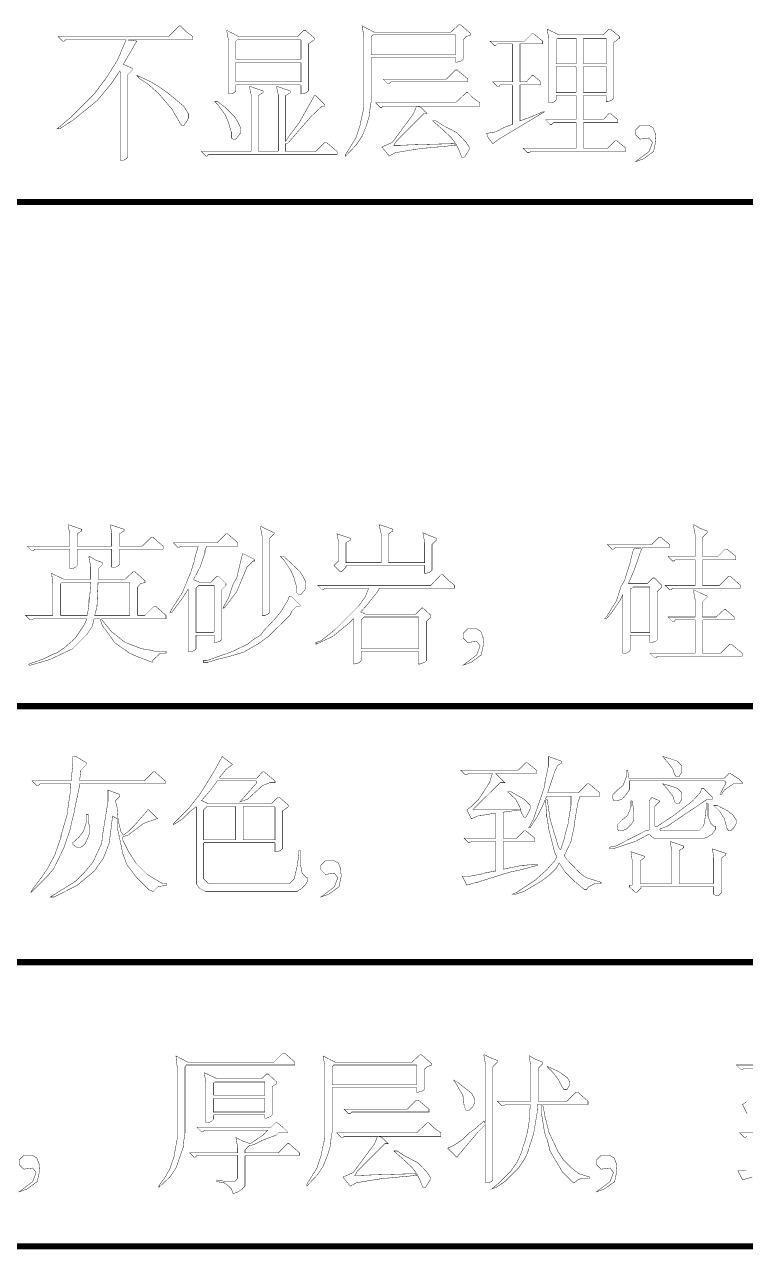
# Model space of a CAD drawing. Extents: x 94 to 452, y -72 to 1042.
# Drawn here: x 248.01 to 265.5, y 86.04 to 115.74 of the extents above; entities that cross this region are included whole.
import ezdxf

# ---------------------------------------------------------------- set-up
doc = ezdxf.new("R2010")
doc.units = 0
doc.header["$MEASUREMENT"] = 0
doc.layers.add('TREE_LAYER', color=7, linetype='Continuous')

msp = doc.modelspace()

# ---------------------------------------------------------------- linework, layer by layer
at = {"layer": 'TREE_LAYER'}
for points, const_width, elevation in [([(251.794968, 115.703062), (251.767517, 115.703062), (251.506733, 115.442277), (248.830262, 115.442277), (248.940066, 115.332473), (248.981242, 115.332473), (249.022419, 115.37365), (250.477321, 115.37365), (250.477321, 115.359924), (250.340066, 115.044238), (250.340066, 115.030513), (250.257713, 114.852081), (249.996929, 114.440317), (249.708693, 114.056003), (249.145948, 113.493258), (248.802811, 113.205022), (248.885164, 113.218748), (249.20085, 113.42463), (249.777321, 113.891297), (250.120458, 114.303062), (250.285164, 114.550121), (250.32634, 114.605022), (250.340066, 114.577572), (250.340066, 112.436395), (250.408693, 112.436395), (250.477321, 112.477572), (250.518497, 112.518748), (250.518497, 114.52267), (250.628301, 114.632473), (250.628301, 114.67365), (250.408693, 114.769728), (250.738105, 115.332473), (250.738105, 115.332473), (250.532223, 115.359924), (250.545948, 115.37365), (252.096929, 115.37365), (252.096929, 115.442277), (251.945948, 115.552081), (251.794968, 115.703062), (251.794968, 115.703062)], 0.01, 76), ([(252.920458, 115.593258), (252.920458, 115.593258), (252.920458, 115.565807), (252.961635, 115.346199), (252.961635, 114.056003), (253.043988, 114.056003), (253.09889, 114.083454), (253.140066, 114.12463), (253.140066, 114.261885), (253.140066, 114.275611), (254.704772, 114.275611), (254.718497, 114.261885), (254.718497, 114.056003), (254.759674, 114.056003), (254.855752, 114.083454), (254.896929, 114.12463), (254.896929, 115.263846), (255.034184, 115.359924), (255.047909, 115.37365), (255.047909, 115.401101), (254.828301, 115.593258), (254.787125, 115.593258), (254.636144, 115.442277), (253.208693, 115.442277), (252.920458, 115.593258), (252.920458, 115.593258)], 0.01, 76), ([(258.589086, 115.730513), (258.547909, 115.730513), (258.355752, 115.552081), (256.489086, 115.552081), (256.20085, 115.703062), (256.242027, 115.456003), (256.242027, 113.712866), (256.159674, 113.342277), (256.159674, 113.314826), (256.04987, 112.985415), (255.940066, 112.806983), (255.802811, 112.587375), (255.802811, 112.546199), (256.063595, 112.820709), (256.20085, 113.026591), (256.310654, 113.301101), (256.379282, 113.534434), (256.393007, 113.69914), (256.420458, 113.863846), (256.420458, 114.920709), (256.420458, 114.934434), (258.465556, 114.934434), (258.465556, 114.920709), (258.465556, 114.82463), (258.506733, 114.82463), (258.602811, 114.852081), (258.657713, 114.893258), (258.657713, 115.37365), (258.72634, 115.442277), (258.836144, 115.483454), (258.836144, 115.510905), (258.589086, 115.730513), (258.589086, 115.730513)], 0.01, 76), ([(260.689086, 115.620709), (260.689086, 115.620709), (260.689086, 115.606983), (260.730262, 115.387375), (260.730262, 113.836395), (260.79889, 113.836395), (260.867517, 113.863846), (260.908693, 113.905022), (260.908693, 114.014826), (260.908693, 114.014826), (261.37536, 114.014826), (261.389086, 114.014826), (261.389086, 113.438356), (261.37536, 113.42463), (260.647909, 113.42463), (260.757713, 113.314826), (260.79889, 113.314826), (260.840066, 113.356003), (261.37536, 113.356003), (261.389086, 113.356003), (261.389086, 112.738356), (261.37536, 112.738356), (260.09889, 112.738356), (260.208693, 112.628552), (260.24987, 112.628552), (260.291046, 112.656003), (262.596929, 112.656003), (262.596929, 112.738356), (262.377321, 112.916787), (262.336144, 112.916787), (262.157713, 112.738356), (261.567517, 112.738356), (261.567517, 112.738356), (261.567517, 113.356003), (261.567517, 113.356003), (262.404772, 113.356003), (262.404772, 113.42463), (262.22634, 113.575611), (262.185164, 113.575611), (262.047909, 113.42463), (261.567517, 113.42463), (261.567517, 113.438356), (261.567517, 114.014826), (261.567517, 114.014826), (262.116537, 114.014826), (262.116537, 114.014826), (262.116537, 113.863846), (262.157713, 113.863846), (262.253791, 113.905022), (262.294968, 113.946199), (262.294968, 115.291297), (262.432223, 115.401101), (262.445948, 115.401101), (262.445948, 115.442277), (262.22634, 115.620709), (262.185164, 115.620709), (262.047909, 115.483454), (260.977321, 115.483454), (260.689086, 115.620709), (260.689086, 115.620709)], 0.01, 76), ([(253.167517, 115.359924), (253.181242, 115.37365), (254.704772, 115.37365), (254.718497, 115.359924), (254.718497, 114.893258), (254.704772, 114.893258), (253.140066, 114.893258), (253.140066, 114.893258), (253.140066, 115.332473), (253.167517, 115.359924), (253.167517, 115.359924)], 0.01, 76), ([(256.447909, 115.469728), (256.461635, 115.483454), (258.465556, 115.483454), (258.465556, 115.469728), (258.465556, 115.003062), (258.465556, 115.003062), (256.420458, 115.003062), (256.420458, 115.003062), (256.420458, 115.442277), (256.447909, 115.469728), (256.447909, 115.469728)], 0.01, 76), ([(260.359674, 115.510905), (260.318497, 115.510905), (260.140066, 115.332473), (259.302811, 115.332473), (259.412615, 115.22267), (259.440066, 115.22267), (259.481242, 115.263846), (259.838105, 115.263846), (259.851831, 115.250121), (259.851831, 114.344238), (259.838105, 114.344238), (259.371439, 114.344238), (259.481242, 114.234434), (259.522419, 114.234434), (259.54987, 114.275611), (259.838105, 114.275611), (259.851831, 114.261885), (259.851831, 113.314826), (259.659674, 113.246199), (259.453791, 113.136395), (259.220458, 113.095219), (259.261635, 112.985415), (259.371439, 112.84816), (259.522419, 112.957964), (260.620458, 113.616787), (260.579282, 113.616787), (260.222419, 113.465807), (260.208693, 113.465807), (260.030262, 113.397179), (260.030262, 113.397179), (260.030262, 114.261885), (260.030262, 114.275611), (260.538105, 114.275611), (260.538105, 114.344238), (260.359674, 114.495219), (260.318497, 114.495219), (260.181242, 114.344238), (260.030262, 114.344238), (260.030262, 114.344238), (260.030262, 115.250121), (260.030262, 115.263846), (260.579282, 115.263846), (260.579282, 115.332473), (260.359674, 115.510905), (260.359674, 115.510905)], 0.01, 76), ([(260.936144, 115.401101), (260.94987, 115.401101), (261.37536, 115.401101), (261.389086, 115.401101), (261.389086, 114.783454), (261.37536, 114.783454), (260.908693, 114.783454), (260.908693, 114.783454), (260.908693, 115.37365), (260.936144, 115.401101), (260.936144, 115.401101)], 0.01, 76), ([(261.567517, 115.401101), (261.567517, 115.401101), (262.116537, 115.401101), (262.116537, 115.401101), (262.116537, 114.783454), (262.116537, 114.783454), (261.567517, 114.783454), (261.567517, 114.783454), (261.567517, 115.401101), (261.567517, 115.401101)], 0.01, 76), ([(253.140066, 114.810905), (253.140066, 114.82463), (254.704772, 114.82463), (254.718497, 114.810905), (254.718497, 114.344238), (254.704772, 114.344238), (253.140066, 114.344238), (253.140066, 114.344238), (253.140066, 114.810905), (253.140066, 114.810905)], 0.01, 76), ([(258.506733, 114.632473), (258.465556, 114.632473), (258.245948, 114.412866), (256.708693, 114.412866), (256.818497, 114.303062), (256.859674, 114.303062), (256.90085, 114.344238), (258.767517, 114.344238), (258.767517, 114.412866), (258.506733, 114.632473), (258.506733, 114.632473)], 0.01, 76), ([(260.908693, 114.701101), (260.908693, 114.714826), (261.37536, 114.714826), (261.389086, 114.701101), (261.389086, 114.097179), (261.37536, 114.083454), (260.908693, 114.083454), (260.908693, 114.097179), (260.908693, 114.701101), (260.908693, 114.701101)], 0.01, 76), ([(261.567517, 114.701101), (261.567517, 114.714826), (262.116537, 114.714826), (262.116537, 114.701101), (262.116537, 114.097179), (262.116537, 114.083454), (261.567517, 114.083454), (261.567517, 114.097179), (261.567517, 114.701101), (261.567517, 114.701101)], 0.01, 76), ([(250.751831, 114.495219), (250.738105, 114.495219), (250.820458, 114.412866), (251.02634, 114.275611), (251.259674, 114.069728), (251.589086, 113.685415), (251.794968, 113.328552), (251.836144, 113.287375), (251.877321, 113.287375), (251.945948, 113.383454), (251.987125, 113.465807), (251.987125, 113.575611), (251.877321, 113.754042), (251.479282, 114.083454), (251.259674, 114.234434), (251.081242, 114.344238), (250.847909, 114.454042), (250.751831, 114.495219), (250.751831, 114.495219)], 0.01, 76), ([(253.483203, 114.234434), (253.469478, 114.234434), (253.469478, 114.220709), (253.510654, 114.028552), (253.510654, 112.669728), (253.496929, 112.656003), (252.302811, 112.656003), (252.412615, 112.546199), (252.440066, 112.546199), (252.481242, 112.587375), (255.596929, 112.587375), (255.596929, 112.656003), (255.336144, 112.875611), (255.294968, 112.875611), (255.07536, 112.656003), (254.347909, 112.656003), (254.347909, 112.669728), (254.347909, 112.834434), (254.347909, 112.84816), (254.389086, 112.84816), (254.416537, 112.875611), (254.965556, 113.506983), (255.22634, 113.754042), (255.294968, 113.754042), (255.294968, 113.795219), (255.07536, 114.014826), (255.047909, 114.014826), (254.677321, 113.356003), (254.457713, 113.067768), (254.347909, 112.903062), (254.347909, 112.916787), (254.347909, 114.014826), (254.457713, 114.083454), (254.457713, 114.083454), (254.457713, 114.12463), (254.142027, 114.234434), (254.128301, 114.234434), (254.128301, 114.220709), (254.169478, 114.028552), (254.169478, 112.669728), (254.155752, 112.656003), (253.689086, 112.656003), (253.689086, 112.669728), (253.689086, 114.014826), (253.79889, 114.083454), (253.79889, 114.083454), (253.79889, 114.12463), (253.483203, 114.234434), (253.483203, 114.234434)], 0.01, 76), ([(258.767517, 114.083454), (258.72634, 114.083454), (258.465556, 113.836395), (256.530262, 113.836395), (256.640066, 113.726591), (256.681242, 113.726591), (256.708693, 113.754042), (257.518497, 113.754042), (257.518497, 113.754042), (257.44987, 113.575611), (256.942027, 112.889336), (256.90085, 112.861885), (256.681242, 112.765807), (256.859674, 112.546199), (257.010654, 112.628552), (257.340066, 112.683454), (257.683203, 112.738356), (257.738105, 112.738356), (258.465556, 112.806983), (258.438105, 112.84816), (257.463595, 112.820709), (257.44987, 112.820709), (257.134184, 112.806983), (257.134184, 112.806983), (256.983203, 112.806983), (256.969478, 112.806983), (257.038105, 112.916787), (257.696929, 113.575611), (257.779282, 113.575611), (257.628301, 113.726591), (257.545948, 113.754042), (257.545948, 113.754042), (257.545948, 113.754042), (259.055752, 113.754042), (259.055752, 113.836395), (258.904772, 113.946199), (258.767517, 114.083454), (258.767517, 114.083454)], 0.01, 76), ([(252.70085, 113.863846), (252.632223, 113.863846), (252.70085, 113.795219), (252.879282, 113.54816), (252.893007, 113.520709), (252.961635, 113.356003), (253.030262, 113.12267), (253.030262, 113.108944), (253.030262, 112.985415), (253.071439, 112.957964), (253.140066, 112.957964), (253.24987, 113.095219), (253.24987, 113.246199), (253.181242, 113.383454), (253.112615, 113.493258), (252.865556, 113.740317), (252.70085, 113.863846), (252.70085, 113.863846)], 0.01, 76), ([(257.99889, 113.397179), (257.916537, 113.397179), (258.136144, 113.205022), (258.369478, 112.985415), (258.479282, 112.834434), (258.547909, 112.697179), (258.616537, 112.518748), (258.685164, 112.518748), (258.794968, 112.697179), (258.794968, 112.765807), (258.72634, 112.875611), (258.506733, 113.108944), (258.163595, 113.287375), (257.99889, 113.397179), (257.99889, 113.397179)], 0.01, 76), ([(263.159674, 113.287375), (262.940066, 113.287375), (262.830262, 113.177572), (262.830262, 113.067768), (262.940066, 112.957964), (263.159674, 112.985415), (263.242027, 112.875611), (263.159674, 112.656003), (262.830262, 112.408944), (263.022419, 112.477572), (263.269478, 112.656003), (263.32438, 112.916787), (263.310654, 113.095219), (263.255752, 113.232473), (263.159674, 113.287375), (263.159674, 113.287375)], 0.01, 76), ([(221.22612, 111.431831), (399.22612, 111.431831)], 0.15, 178), ([(249.084278, 103.607916), (249.070552, 103.607916), (249.070552, 103.580465), (249.111729, 103.402034), (249.111729, 103.100073), (249.098003, 103.086347), (248.082317, 103.086347), (248.192121, 102.976544), (248.233297, 102.976544), (248.260748, 103.01772), (249.098003, 103.01772), (249.111729, 103.01772), (249.111729, 102.537328), (249.194082, 102.551053), (249.248984, 102.578504), (249.29016, 102.619681), (249.29016, 103.01772), (249.29016, 103.01772), (250.127415, 103.01772), (250.127415, 103.01772), (250.127415, 102.578504), (250.223494, 102.578504), (250.278395, 102.605955), (250.319572, 102.647132), (250.319572, 103.01772), (250.319572, 103.01772), (251.376435, 103.01772), (251.376435, 103.086347), (251.129376, 103.305955), (251.088199, 103.305955), (250.868592, 103.086347), (250.319572, 103.086347), (250.319572, 103.100073), (250.319572, 103.388308), (250.41565, 103.456936), (250.429376, 103.456936), (250.429376, 103.498112), (250.099964, 103.607916), (250.099964, 103.607916), (250.099964, 103.580465), (250.127415, 103.402034), (250.127415, 103.100073), (250.127415, 103.086347), (249.29016, 103.086347), (249.29016, 103.100073), (249.29016, 103.388308), (249.399964, 103.456936), (249.399964, 103.456936), (249.399964, 103.498112), (249.084278, 103.607916), (249.084278, 103.607916)], 0.01, 77), ([(252.941141, 103.388308), (252.899964, 103.388308), (252.680356, 103.1687), (251.623494, 103.1687), (251.733297, 103.058896), (251.760748, 103.058896), (251.801925, 103.086347), (252.227415, 103.086347), (252.227415, 103.086347), (252.131337, 102.756936), (252.131337, 102.715759), (252.09016, 102.605955), (252.062709, 102.496151), (251.952905, 102.235367), (251.843101, 101.960857), (251.582317, 101.562818), (251.541141, 101.480465), (251.541141, 101.480465), (251.582317, 101.480465), (251.596043, 101.494191), (251.870552, 101.864779), (251.980356, 102.04321), (251.980356, 102.04321), (251.980356, 100.533406), (252.076435, 100.533406), (252.131337, 100.560857), (252.172513, 100.602034), (252.172513, 100.931445), (252.172513, 100.931445), (252.598003, 100.931445), (252.611729, 100.931445), (252.611729, 100.753014), (252.652905, 100.753014), (252.748984, 100.780465), (252.79016, 100.821642), (252.79016, 102.029485), (252.899964, 102.139289), (252.899964, 102.180465), (252.721533, 102.358896), (252.680356, 102.358896), (252.529376, 102.207916), (252.268592, 102.207916), (252.117611, 102.276544), (252.117611, 102.290269), (252.282317, 102.605955), (252.392121, 102.935367), (252.392121, 102.990269), (252.433297, 103.086347), (253.188199, 103.086347), (253.188199, 103.1687), (252.941141, 103.388308), (252.941141, 103.388308)], 0.01, 77), ([(253.750944, 103.56674), (253.737219, 103.56674), (253.737219, 103.539289), (253.778395, 103.319681), (253.778395, 101.411838), (253.847023, 101.411838), (253.91565, 101.439289), (253.956827, 101.480465), (253.956827, 103.278504), (254.066631, 103.388308), (254.066631, 103.415759), (253.888199, 103.498112), (253.750944, 103.56674), (253.750944, 103.56674)], 0.01, 77), ([(256.633297, 103.607916), (256.619572, 103.607916), (256.619572, 103.580465), (256.660748, 103.402034), (256.660748, 102.688308), (256.647023, 102.688308), (255.823494, 102.688308), (255.809768, 102.688308), (255.809768, 103.1687), (255.919572, 103.237328), (255.919572, 103.237328), (255.919572, 103.278504), (255.59016, 103.388308), (255.631337, 103.182426), (255.631337, 102.729485), (255.521533, 102.619681), (255.672513, 102.4687), (255.699964, 102.4687), (255.809768, 102.578504), (255.809768, 102.605955), (255.823494, 102.619681), (257.717611, 102.619681), (257.717611, 102.605955), (257.717611, 102.427524), (257.799964, 102.441249), (257.854866, 102.4687), (257.896043, 102.509877), (257.896043, 103.127524), (258.005846, 103.237328), (258.005846, 103.278504), (257.827415, 103.347132), (257.676435, 103.415759), (257.717611, 103.182426), (257.717611, 102.688308), (257.717611, 102.688308), (256.83918, 102.688308), (256.83918, 102.688308), (256.83918, 103.388308), (256.948984, 103.456936), (256.948984, 103.456936), (256.948984, 103.498112), (256.633297, 103.607916), (256.633297, 103.607916)], 0.01, 77), ([(264.250944, 103.607916), (264.237219, 103.607916), (264.237219, 103.580465), (264.278395, 103.360857), (264.278395, 102.839289), (264.278395, 102.839289), (263.619572, 102.839289), (263.729376, 102.729485), (263.770552, 102.729485), (263.798003, 102.756936), (264.278395, 102.756936), (264.278395, 102.756936), (264.278395, 102.139289), (264.278395, 102.139289), (263.550944, 102.139289), (263.660748, 102.029485), (263.688199, 102.029485), (263.729376, 102.070661), (265.376435, 102.070661), (265.376435, 102.139289), (265.129376, 102.358896), (265.088199, 102.358896), (264.868592, 102.139289), (264.470552, 102.139289), (264.456827, 102.139289), (264.456827, 102.756936), (264.470552, 102.756936), (265.266631, 102.756936), (265.266631, 102.839289), (265.047023, 103.01772), (265.005846, 103.01772), (264.827415, 102.839289), (264.470552, 102.839289), (264.456827, 102.839289), (264.456827, 103.305955), (264.566631, 103.415759), (264.566631, 103.456936), (264.388199, 103.525563), (264.250944, 103.607916), (264.250944, 103.607916)], 0.01, 77), ([(263.441141, 103.305955), (263.399964, 103.305955), (263.221533, 103.127524), (262.150944, 103.127524), (262.260748, 103.01772), (262.301925, 103.01772), (262.343101, 103.058896), (262.947023, 103.058896), (262.960748, 103.045171), (262.782317, 103.01772), (262.699964, 102.702034), (262.699964, 102.688308), (262.562709, 102.249093), (262.480356, 102.111838), (262.370552, 101.7687), (262.123494, 101.370661), (262.082317, 101.329485), (262.123494, 101.329485), (262.233297, 101.453014), (262.452905, 101.7687), (262.521533, 101.905955), (262.521533, 101.905955), (262.521533, 100.49223), (262.603886, 100.49223), (262.658788, 100.519681), (262.699964, 100.560857), (262.699964, 100.931445), (262.71369, 100.931445), (263.180356, 100.931445), (263.180356, 100.931445), (263.180356, 100.753014), (263.221533, 100.753014), (263.317611, 100.780465), (263.358788, 100.821642), (263.358788, 101.988308), (263.468592, 102.098112), (263.468592, 102.139289), (263.29016, 102.31772), (263.248984, 102.31772), (263.111729, 102.180465), (262.658788, 102.180465), (262.658788, 102.180465), (262.699964, 102.276544), (262.809768, 102.537328), (262.960748, 102.976544), (263.001925, 103.058896), (263.660748, 103.058896), (263.660748, 103.127524), (263.441141, 103.305955), (263.441141, 103.305955)], 0.01, 77), ([(249.592121, 102.839289), (249.578395, 102.839289), (249.578395, 102.811838), (249.619572, 102.59223), (249.619572, 102.290269), (249.619572, 102.290269), (248.960748, 102.290269), (248.672513, 102.427524), (248.699964, 102.194191), (248.699964, 101.411838), (248.699964, 101.411838), (248.041141, 101.411838), (248.150944, 101.302034), (248.192121, 101.302034), (248.233297, 101.329485), (249.509768, 101.329485), (249.523494, 101.315759), (249.509768, 101.288308), (249.468592, 101.19223), (249.248984, 100.862818), (248.988199, 100.629485), (248.782317, 100.49223), (248.727415, 100.478504), (248.452905, 100.341249), (248.43918, 100.341249), (248.123494, 100.231445), (248.123494, 100.203995), (248.16467, 100.203995), (248.301925, 100.245171), (248.31565, 100.245171), (248.356827, 100.258896), (248.631337, 100.341249), (249.180356, 100.602034), (249.523494, 100.945171), (249.660748, 101.151053), (249.688199, 101.274583), (249.701925, 101.329485), (249.83918, 101.329485), (249.852905, 101.315759), (249.907807, 101.151053), (250.017611, 101.013798), (250.196043, 100.753014), (250.566631, 100.49223), (250.81369, 100.382426), (250.827415, 100.382426), (251.11565, 100.272622), (251.11565, 100.272622), (251.11565, 100.313798), (251.307807, 100.49223), (251.445062, 100.49223), (251.445062, 100.533406), (251.211729, 100.533406), (251.033297, 100.574583), (250.978395, 100.574583), (250.950944, 100.588308), (250.854866, 100.602034), (250.498003, 100.739289), (250.456827, 100.753014), (250.127415, 101.013798), (249.880356, 101.315759), (249.880356, 101.329485), (249.880356, 101.329485), (251.445062, 101.329485), (251.445062, 101.411838), (251.198003, 101.631445), (251.156827, 101.631445), (250.937219, 101.411838), (250.758788, 101.411838), (250.758788, 101.411838), (250.758788, 102.098112), (250.827415, 102.180465), (250.937219, 102.207916), (250.937219, 102.249093), (250.69016, 102.4687), (250.648984, 102.4687), (250.456827, 102.290269), (249.798003, 102.290269), (249.798003, 102.290269), (249.798003, 102.537328), (249.907807, 102.647132), (249.907807, 102.688308), (249.729376, 102.756936), (249.592121, 102.839289), (249.592121, 102.839289)], 0.01, 77), ([(253.311729, 102.907916), (253.298003, 102.894191), (253.160748, 102.31772), (253.078395, 102.180465), (252.968592, 101.851053), (252.872513, 101.672622), (252.831337, 101.590269), (252.858788, 101.590269), (252.872513, 101.603995), (253.160748, 101.988308), (253.407807, 102.578504), (253.558788, 102.729485), (253.599964, 102.729485), (253.586239, 102.770661), (253.311729, 102.907916), (253.311729, 102.907916)], 0.01, 77), ([(254.299964, 102.839289), (254.217611, 102.839289), (254.299964, 102.756936), (254.46467, 102.509877), (254.478395, 102.482426), (254.547023, 102.331445), (254.61565, 102.084387), (254.61565, 101.960857), (254.656827, 101.919681), (254.725454, 101.919681), (254.835258, 102.056936), (254.835258, 102.221642), (254.766631, 102.358896), (254.698003, 102.4687), (254.450944, 102.702034), (254.299964, 102.839289), (254.299964, 102.839289)], 0.01, 77), ([(248.919572, 102.207916), (248.919572, 102.207916), (249.605846, 102.207916), (249.619572, 102.207916), (249.592121, 101.796151), (249.578395, 101.796151), (249.578395, 101.713798), (249.578395, 101.713798), (249.56467, 101.590269), (249.537219, 101.411838), (248.892121, 101.411838), (248.892121, 101.411838), (248.892121, 102.180465), (248.919572, 102.207916), (248.919572, 102.207916)], 0.01, 77), ([(249.798003, 102.207916), (249.798003, 102.207916), (250.566631, 102.207916), (250.566631, 102.207916), (250.566631, 101.411838), (250.566631, 101.411838), (249.71565, 101.411838), (249.71565, 101.411838), (249.770552, 101.603995), (249.798003, 102.207916), (249.798003, 102.207916)], 0.01, 77), ([(258.156827, 102.400073), (258.11565, 102.400073), (257.868592, 102.139289), (255.123494, 102.139289), (255.233297, 102.029485), (255.260748, 102.029485), (255.301925, 102.070661), (256.358788, 102.070661), (256.358788, 102.056936), (256.303886, 101.933406), (256.29016, 101.878504), (256.111729, 101.631445), (255.548984, 101.0687), (255.205846, 100.794191), (255.082317, 100.753014), (255.082317, 100.711838), (255.43918, 100.876544), (255.494082, 100.903995), (255.878395, 101.219681), (255.988199, 101.329485), (256.001925, 101.329485), (256.001925, 100.231445), (256.084278, 100.245171), (256.13918, 100.272622), (256.180356, 100.313798), (256.180356, 100.519681), (256.180356, 100.533406), (257.566631, 100.533406), (257.566631, 100.519681), (257.566631, 100.231445), (257.607807, 100.231445), (257.717611, 100.272622), (257.758788, 100.313798), (257.758788, 101.260857), (257.868592, 101.370661), (257.868592, 101.411838), (257.676435, 101.590269), (257.648984, 101.590269), (257.498003, 101.439289), (256.29016, 101.439289), (256.166631, 101.494191), (256.303886, 101.645171), (256.578395, 101.988308), (256.619572, 102.070661), (258.445062, 102.070661), (258.445062, 102.139289), (258.307807, 102.249093), (258.156827, 102.400073), (258.156827, 102.400073)], 0.01, 77), ([(252.241141, 102.139289), (252.241141, 102.139289), (252.598003, 102.139289), (252.611729, 102.139289), (252.611729, 101.013798), (252.598003, 101.000073), (252.172513, 101.000073), (252.172513, 101.013798), (252.172513, 102.070661), (252.241141, 102.139289), (252.241141, 102.139289)], 0.01, 77), ([(254.478395, 101.878504), (254.437219, 101.878504), (254.396043, 101.7687), (254.217611, 101.480465), (254.066631, 101.302034), (253.805846, 101.027524), (253.737219, 100.931445), (253.558788, 100.821642), (253.421533, 100.711838), (253.050944, 100.533406), (252.433297, 100.313798), (252.350944, 100.313798), (252.350944, 100.272622), (252.460748, 100.272622), (252.680356, 100.341249), (253.009768, 100.423602), (253.325454, 100.519681), (253.668592, 100.711838), (253.91565, 100.890269), (254.450944, 101.411838), (254.505846, 101.521642), (254.61565, 101.631445), (254.698003, 101.631445), (254.698003, 101.658896), (254.478395, 101.878504), (254.478395, 101.878504)], 0.01, 77), ([(262.768592, 102.098112), (262.782317, 102.098112), (263.180356, 102.098112), (263.180356, 102.098112), (263.180356, 101.013798), (263.180356, 101.000073), (262.71369, 101.000073), (262.699964, 101.013798), (262.699964, 102.056936), (262.741141, 102.070661), (262.768592, 102.098112), (262.768592, 102.098112)], 0.01, 77), ([(264.250944, 102.029485), (264.237219, 102.029485), (264.237219, 102.002034), (264.278395, 101.782426), (264.278395, 101.370661), (264.278395, 101.370661), (263.619572, 101.370661), (263.729376, 101.260857), (263.770552, 101.260857), (263.798003, 101.302034), (264.278395, 101.302034), (264.278395, 101.288308), (264.278395, 100.49223), (264.278395, 100.49223), (263.180356, 100.49223), (263.29016, 100.382426), (263.331337, 100.382426), (263.358788, 100.423602), (265.417611, 100.423602), (265.417611, 100.49223), (265.156827, 100.711838), (265.11565, 100.711838), (264.896043, 100.49223), (264.470552, 100.49223), (264.456827, 100.49223), (264.456827, 101.288308), (264.470552, 101.302034), (265.225454, 101.302034), (265.225454, 101.370661), (265.019572, 101.549093), (264.978395, 101.549093), (264.786239, 101.370661), (264.470552, 101.370661), (264.456827, 101.370661), (264.456827, 101.741249), (264.566631, 101.851053), (264.566631, 101.878504), (264.388199, 101.960857), (264.250944, 102.029485), (264.250944, 102.029485)], 0.01, 77), ([(256.248984, 101.370661), (256.248984, 101.370661), (257.566631, 101.370661), (257.566631, 101.370661), (257.566631, 100.602034), (257.566631, 100.602034), (256.180356, 100.602034), (256.180356, 100.602034), (256.180356, 101.302034), (256.248984, 101.370661), (256.248984, 101.370661)], 0.01, 77), ([(258.980356, 101.082426), (258.760748, 101.082426), (258.650944, 100.972622), (258.650944, 100.862818), (258.760748, 100.753014), (258.980356, 100.780465), (259.062709, 100.670661), (258.980356, 100.451053), (258.650944, 100.203995), (258.843101, 100.272622), (259.09016, 100.451053), (259.145062, 100.711838), (259.131337, 100.890269), (259.076435, 101.027524), (258.980356, 101.082426), (258.980356, 101.082426)], 0.01, 77), ([(221.22612, 99.210443), (399.22612, 99.210443)], 0.15, 178), ([(249.270835, 97.987079), (249.188482, 97.987079), (249.188482, 97.849824), (249.147305, 97.396883), (248.200247, 97.396883), (248.310051, 97.287079), (248.351227, 97.287079), (248.392403, 97.328256), (249.13358, 97.328256), (249.13358, 97.31453), (249.119854, 97.177275), (249.119854, 97.094922), (249.051227, 96.628256), (249.051227, 96.587079), (248.900247, 96.079236), (248.900247, 96.03806), (248.749266, 95.598844), (248.570835, 95.269432), (248.419854, 95.049824), (248.200247, 94.761589), (248.172796, 94.692962), (248.58456, 95.104726), (248.721815, 95.269432), (248.968874, 95.777275), (249.119854, 96.216491), (249.161031, 96.408648), (249.229658, 96.683158), (249.229658, 96.710609), (249.339462, 97.232177), (249.353188, 97.328256), (251.425737, 97.328256), (251.425737, 97.396883), (251.178678, 97.616491), (251.137502, 97.616491), (250.917894, 97.396883), (249.353188, 97.396883), (249.353188, 97.424334), (249.380639, 97.657667), (249.517894, 97.794922), (249.517894, 97.836099), (249.270835, 97.987079), (249.270835, 97.987079)], 0.01, 78), ([(252.812011, 97.987079), (252.798286, 97.973354), (252.78456, 97.945903), (252.619854, 97.643942), (252.290443, 97.108648), (252.002207, 96.73806), (251.631619, 96.367471), (251.631619, 96.34002), (251.851227, 96.477275), (252.043384, 96.669432), (252.166913, 96.765511), (252.180639, 96.765511), (252.180639, 96.765511), (252.180639, 94.912569), (252.180639, 94.898844), (252.262992, 94.78904), (252.400247, 94.720413), (254.637502, 94.720413), (254.637502, 94.734138), (254.73358, 94.78904), (254.829658, 94.885118), (254.88456, 94.981197), (254.88456, 95.049824), (254.857109, 95.049824), (254.747305, 95.159628), (254.706129, 95.379236), (254.706129, 95.708648), (254.664952, 95.708648), (254.664952, 95.598844), (254.637502, 95.406687), (254.637502, 95.379236), (254.555149, 95.022373), (254.445345, 94.912569), (252.468874, 94.912569), (252.35907, 95.022373), (252.35907, 95.887079), (252.372796, 95.900805), (254.074756, 95.900805), (254.088482, 95.887079), (254.088482, 95.681197), (254.129658, 95.681197), (254.225737, 95.708648), (254.266913, 95.749824), (254.266913, 96.669432), (254.404168, 96.765511), (254.417894, 96.779236), (254.417894, 96.806687), (254.198286, 96.998844), (254.157109, 96.998844), (254.006129, 96.847864), (252.468874, 96.847864), (252.317894, 96.916491), (252.304168, 96.916491), (252.551227, 97.204726), (252.688482, 97.396883), (253.635541, 97.396883), (253.649266, 97.355707), (253.237502, 96.88904), (253.429658, 96.957667), (253.786521, 97.287079), (253.964952, 97.355707), (254.088482, 97.355707), (254.088482, 97.396883), (253.827698, 97.616491), (253.786521, 97.616491), (253.649266, 97.465511), (252.757109, 97.465511), (252.743384, 97.479236), (252.90809, 97.685118), (253.05907, 97.794922), (252.812011, 97.987079), (252.812011, 97.987079)], 0.01, 78), ([(260.210051, 97.836099), (260.168874, 97.836099), (259.990443, 97.657667), (258.590443, 97.657667), (258.700247, 97.547864), (258.741423, 97.547864), (258.7826, 97.575315), (259.35907, 97.575315), (259.35907, 97.575315), (259.290443, 97.355707), (259.029658, 96.957667), (258.837502, 96.765511), (258.741423, 96.696883), (258.851227, 96.477275), (259.029658, 96.559628), (259.180639, 96.573354), (259.400247, 96.61453), (259.441423, 96.600805), (259.441423, 96.010609), (259.427698, 96.010609), (258.672796, 96.010609), (258.7826, 95.900805), (258.810051, 95.900805), (258.851227, 95.928256), (259.427698, 95.928256), (259.441423, 95.928256), (259.441423, 95.21453), (259.427698, 95.21453), (259.153188, 95.159628), (259.125737, 95.145903), (258.837502, 95.091001), (258.631619, 95.091001), (258.741423, 94.871393), (258.974756, 94.94002), (259.002207, 94.94002), (259.112011, 94.981197), (259.125737, 94.981197), (259.688482, 95.159628), (259.702207, 95.159628), (259.839462, 95.200805), (259.853188, 95.200805), (259.976717, 95.228256), (259.990443, 95.228256), (260.457109, 95.351785), (260.457109, 95.379236), (260.429658, 95.379236), (260.415933, 95.379236), (260.306129, 95.365511), (260.292403, 95.365511), (260.264952, 95.365511), (260.127698, 95.351785), (260.086521, 95.351785), (259.619854, 95.255707), (259.619854, 95.255707), (259.619854, 95.928256), (259.619854, 95.928256), (260.388482, 95.928256), (260.388482, 96.010609), (260.168874, 96.18904), (260.127698, 96.18904), (259.949266, 96.010609), (259.619854, 96.010609), (259.619854, 96.010609), (259.619854, 96.628256), (259.63358, 96.641981), (260.045345, 96.696883), (260.05907, 96.628256), (260.127698, 96.518452), (260.127698, 96.518452), (260.168874, 96.518452), (260.237502, 96.628256), (260.278678, 96.724334), (260.278678, 96.806687), (260.127698, 96.957667), (259.812011, 97.136099), (259.729658, 97.136099), (259.921815, 96.957667), (260.017894, 96.779236), (260.045345, 96.710609), (260.031619, 96.696883), (258.892403, 96.696883), (258.892403, 96.710609), (259.551227, 97.355707), (259.661031, 97.355707), (259.441423, 97.575315), (259.441423, 97.575315), (260.429658, 97.575315), (260.429658, 97.657667), (260.210051, 97.836099), (260.210051, 97.836099)], 0.01, 78), ([(260.731619, 97.987079), (260.717894, 97.987079), (260.717894, 97.753746), (260.635541, 97.369432), (260.635541, 97.341981), (260.60809, 97.204726), (260.347305, 96.449824), (260.237502, 96.257667), (260.278678, 96.257667), (260.278678, 96.271393), (260.457109, 96.545903), (260.566913, 96.765511), (260.635541, 96.930217), (260.649266, 96.916491), (260.676717, 96.587079), (260.676717, 96.573354), (260.676717, 96.532177), (260.704168, 96.422373), (260.717894, 96.257667), (260.745345, 96.161589), (260.868874, 95.667471), (260.923776, 95.557667), (260.868874, 95.461589), (260.676717, 95.241981), (260.402207, 94.994922), (259.949266, 94.692962), (259.839462, 94.651785), (259.921815, 94.651785), (260.127698, 94.720413), (260.566913, 94.981197), (260.745345, 95.118452), (260.910051, 95.283158), (260.978678, 95.406687), (261.115933, 95.200805), (261.362992, 94.953746), (261.596325, 94.761589), (261.637502, 94.761589), (261.706129, 94.843942), (261.719854, 94.843942), (261.857109, 94.912569), (261.994364, 94.912569), (261.994364, 94.94002), (261.651227, 95.049824), (261.637502, 95.049824), (261.486521, 95.159628), (261.157109, 95.502766), (261.102207, 95.585118), (261.266913, 95.928256), (261.294364, 96.065511), (261.335541, 96.243942), (261.376717, 96.545903), (261.417894, 96.779236), (261.417894, 96.820413), (261.486521, 97.026295), (261.486521, 97.026295), (261.966913, 97.026295), (261.966913, 97.108648), (261.706129, 97.328256), (261.664952, 97.328256), (261.445345, 97.108648), (260.704168, 97.108648), (260.704168, 97.122373), (260.745345, 97.245903), (260.75907, 97.287079), (260.868874, 97.616491), (260.937502, 97.767471), (261.047305, 97.836099), (261.047305, 97.877275), (261.03358, 97.877275), (260.731619, 97.987079), (260.731619, 97.987079)], 0.01, 78), ([(263.504168, 97.987079), (263.490443, 97.987079), (263.600247, 97.86355), (263.737502, 97.685118), (263.778678, 97.547864), (263.819854, 97.506687), (263.888482, 97.506687), (263.957109, 97.616491), (263.957109, 97.767471), (263.847305, 97.877275), (263.641423, 97.945903), (263.586521, 97.959628), (263.504168, 97.987079), (263.504168, 97.987079)], 0.01, 78), ([(262.639462, 97.657667), (262.612011, 97.657667), (262.612011, 97.506687), (262.529658, 97.287079), (262.392403, 97.177275), (262.2826, 97.067471), (262.2826, 96.957667), (262.310051, 96.916491), (262.392403, 96.916491), (262.502207, 96.957667), (262.612011, 97.081197), (262.680639, 97.177275), (262.680639, 97.383158), (262.680639, 97.396883), (262.680639, 97.396883), (264.986521, 97.396883), (265.027698, 97.355707), (264.876717, 97.067471), (264.917894, 97.067471), (264.986521, 97.177275), (265.206129, 97.328256), (265.425737, 97.328256), (265.425737, 97.355707), (265.343384, 97.43806), (265.137502, 97.575315), (265.096325, 97.575315), (264.986521, 97.465511), (262.666913, 97.465511), (262.666913, 97.492962), (262.639462, 97.657667), (262.639462, 97.657667)], 0.01, 78), ([(250.039462, 97.177275), (250.039462, 97.177275), (250.039462, 96.902766), (249.902207, 96.051785), (249.888482, 95.887079), (249.668874, 95.420413), (249.449266, 95.159628), (249.257109, 94.967471), (248.639462, 94.583158), (248.735541, 94.583158), (249.298286, 94.871393), (249.710051, 95.21453), (249.929658, 95.530217), (250.066913, 95.887079), (250.10809, 96.202766), (250.149266, 96.545903), (250.25907, 96.477275), (250.25907, 96.285118), (250.300247, 96.106687), (250.396325, 95.64002), (250.492403, 95.379236), (250.519854, 95.33806), (250.725737, 95.06355), (251.027698, 94.761589), (251.123776, 94.720413), (251.137502, 94.720413), (251.247305, 94.830217), (251.466913, 94.871393), (251.466913, 94.912569), (251.357109, 94.912569), (250.986521, 95.132177), (250.725737, 95.392962), (250.547305, 95.667471), (250.396325, 95.969432), (250.396325, 96.03806), (250.410051, 96.051785), (250.519854, 96.079236), (250.904168, 96.367471), (251.206129, 96.477275), (251.247305, 96.477275), (251.027698, 96.696883), (250.986521, 96.696883), (250.986521, 96.669432), (250.698286, 96.34002), (250.53358, 96.175315), (250.410051, 96.079236), (250.355149, 96.161589), (250.286521, 96.436099), (250.25907, 96.751785), (250.217894, 96.916491), (250.217894, 96.916491), (250.327698, 97.026295), (250.327698, 97.067471), (250.039462, 97.177275), (250.039462, 97.177275)], 0.01, 78), ([(264.478678, 97.218452), (264.437502, 97.218452), (264.396325, 97.108648), (264.204168, 96.902766), (263.737502, 96.545903), (263.339462, 96.285118), (263.298286, 96.298844), (263.298286, 96.779236), (263.40809, 96.88904), (263.40809, 96.916491), (263.229658, 96.998844), (263.161031, 96.916491), (263.161031, 96.216491), (263.147305, 96.202766), (263.078678, 96.18904), (262.351227, 95.818452), (262.200247, 95.791001), (262.200247, 95.749824), (262.2826, 95.749824), (262.817894, 95.928256), (263.161031, 96.106687), (263.270835, 96.010609), (264.506129, 96.010609), (264.574756, 96.03806), (264.68456, 96.106687), (264.766913, 96.216491), (264.766913, 96.298844), (264.725737, 96.298844), (264.657109, 96.367471), (264.588482, 96.545903), (264.588482, 96.847864), (264.547305, 96.847864), (264.547305, 96.751785), (264.506129, 96.408648), (264.478678, 96.298844), (264.368874, 96.18904), (263.449266, 96.18904), (263.421815, 96.216491), (263.421815, 96.230217), (263.600247, 96.298844), (264.574756, 96.957667), (264.698286, 96.957667), (264.698286, 96.998844), (264.478678, 97.218452), (264.478678, 97.218452)], 0.01, 78), ([(263.504168, 97.328256), (263.490443, 97.328256), (263.600247, 97.204726), (263.737502, 97.026295), (263.778678, 96.88904), (263.819854, 96.847864), (263.888482, 96.847864), (263.957109, 96.957667), (263.957109, 97.108648), (263.847305, 97.218452), (263.641423, 97.287079), (263.586521, 97.300805), (263.504168, 97.328256), (263.504168, 97.328256)], 0.01, 78), ([(260.676717, 97.026295), (260.690443, 97.026295), (261.266913, 97.026295), (261.266913, 97.026295), (261.266913, 96.806687), (261.212011, 96.477275), (261.198286, 96.449824), (261.198286, 96.367471), (261.115933, 96.065511), (261.115933, 96.03806), (261.019854, 95.736099), (261.006129, 95.736099), (260.964952, 95.791001), (260.868874, 96.106687), (260.855149, 96.147864), (260.75907, 96.477275), (260.690443, 96.943942), (260.676717, 96.957667), (260.649266, 96.957667), (260.676717, 97.026295), (260.676717, 97.026295)], 0.01, 78), ([(262.749266, 96.916491), (262.721815, 96.916491), (262.721815, 96.765511), (262.639462, 96.559628), (262.502207, 96.449824), (262.392403, 96.34002), (262.392403, 96.230217), (262.419854, 96.18904), (262.502207, 96.18904), (262.612011, 96.230217), (262.721815, 96.34002), (262.790443, 96.436099), (262.790443, 96.655707), (262.749266, 96.916491), (262.749266, 96.916491)], 0.01, 78), ([(249.55907, 96.587079), (249.517894, 96.587079), (249.517894, 96.408648), (249.449266, 96.18904), (249.339462, 96.03806), (249.188482, 95.900805), (249.188482, 95.859628), (249.270835, 95.791001), (249.380639, 95.791001), (249.476717, 95.859628), (249.55907, 96.03806), (249.600247, 96.147864), (249.600247, 96.271393), (249.55907, 96.408648), (249.55907, 96.587079), (249.55907, 96.587079)], 0.01, 78), ([(252.427698, 96.765511), (252.441423, 96.779236), (253.127698, 96.779236), (253.127698, 96.765511), (253.127698, 95.969432), (253.127698, 95.969432), (252.372796, 95.969432), (252.35907, 95.969432), (252.35907, 96.696883), (252.427698, 96.765511), (252.427698, 96.765511)], 0.01, 78), ([(253.319854, 96.765511), (253.319854, 96.779236), (254.074756, 96.779236), (254.088482, 96.765511), (254.088482, 95.969432), (254.074756, 95.969432), (253.319854, 95.969432), (253.319854, 95.969432), (253.319854, 96.765511), (253.319854, 96.765511)], 0.01, 78), ([(264.80809, 96.806687), (264.725737, 96.806687), (264.876717, 96.655707), (264.986521, 96.477275), (265.027698, 96.326295), (265.055149, 96.230217), (265.096325, 96.18904), (265.137502, 96.18904), (265.219854, 96.271393), (265.274756, 96.367471), (265.274756, 96.449824), (265.192403, 96.573354), (265.068874, 96.669432), (264.80809, 96.806687), (264.80809, 96.806687)], 0.01, 78), ([(263.6826, 95.928256), (263.668874, 95.928256), (263.668874, 95.91453), (263.710051, 95.722373), (263.710051, 94.912569), (263.696325, 94.912569), (262.941423, 94.912569), (262.941423, 94.912569), (262.941423, 95.461589), (263.037502, 95.530217), (263.051227, 95.571393), (262.721815, 95.681197), (262.749266, 95.475315), (262.749266, 94.871393), (262.680639, 94.871393), (262.680639, 94.830217), (262.831619, 94.692962), (262.85907, 94.692962), (262.968874, 94.802766), (262.955149, 94.830217), (262.968874, 94.830217), (264.725737, 94.830217), (264.725737, 94.830217), (264.725737, 94.651785), (264.794364, 94.610609), (264.835541, 94.610609), (264.917894, 94.692962), (264.917894, 95.530217), (265.013972, 95.598844), (265.027698, 95.64002), (264.698286, 95.749824), (264.725737, 95.543942), (264.725737, 94.912569), (264.725737, 94.912569), (263.888482, 94.912569), (263.888482, 94.912569), (263.888482, 95.708648), (263.998286, 95.777275), (263.998286, 95.818452), (263.6826, 95.928256), (263.6826, 95.928256)], 0.01, 78), ([(255.529658, 95.461589), (255.310051, 95.461589), (255.200247, 95.351785), (255.200247, 95.241981), (255.310051, 95.132177), (255.529658, 95.159628), (255.612011, 95.049824), (255.529658, 94.830217), (255.200247, 94.583158), (255.392403, 94.651785), (255.639462, 94.830217), (255.694364, 95.091001), (255.680639, 95.269432), (255.625737, 95.406687), (255.529658, 95.461589), (255.529658, 95.461589)], 0.01, 78), ([(221.22612, 93.001716), (449.22612, 93.001716)], 0.15, 228), ([(254.322434, 90.799589), (254.281257, 90.799589), (254.06165, 90.579981), (251.975375, 90.579981), (251.68714, 90.730962), (251.714591, 90.483903), (251.714591, 88.699589), (251.645963, 88.329001), (251.645963, 88.30155), (251.536159, 87.985864), (251.426355, 87.793707), (251.275375, 87.587825), (251.275375, 87.546648), (251.549885, 87.807432), (251.68714, 88.013315), (251.783218, 88.287825), (251.865571, 88.521158), (251.879297, 88.685864), (251.906748, 88.864295), (251.906748, 90.470178), (251.934199, 90.511354), (254.569493, 90.511354), (254.569493, 90.579981), (254.322434, 90.799589), (254.322434, 90.799589)], 0.01, 79), ([(257.644003, 90.758413), (257.602826, 90.758413), (257.410669, 90.579981), (255.544003, 90.579981), (255.255767, 90.730962), (255.296944, 90.483903), (255.296944, 88.740766), (255.214591, 88.370178), (255.214591, 88.342727), (255.104787, 88.013315), (254.994983, 87.834883), (254.857728, 87.615276), (254.857728, 87.574099), (255.118512, 87.848609), (255.255767, 88.054491), (255.365571, 88.329001), (255.434199, 88.562334), (255.447924, 88.72704), (255.475375, 88.891746), (255.475375, 89.948609), (255.475375, 89.962334), (257.520473, 89.962334), (257.520473, 89.948609), (257.520473, 89.85253), (257.56165, 89.85253), (257.657728, 89.879981), (257.71263, 89.921158), (257.71263, 90.40155), (257.781257, 90.470178), (257.891061, 90.511354), (257.891061, 90.538805), (257.644003, 90.758413), (257.644003, 90.758413)], 0.01, 79), ([(259.167532, 90.758413), (259.153806, 90.758413), (259.153806, 90.744687), (259.194983, 90.52508), (259.194983, 89.097629), (259.194983, 89.097629), (259.181257, 89.097629), (259.153806, 89.15253), (258.920473, 88.946648), (258.796944, 88.864295), (258.632238, 88.699589), (258.426355, 88.562334), (258.275375, 88.493707), (258.494983, 88.274099), (259.016552, 88.891746), (259.194983, 89.070178), (259.194983, 89.070178), (259.194983, 87.656452), (259.26361, 87.656452), (259.332238, 87.683903), (259.373414, 87.72508), (259.373414, 90.470178), (259.483218, 90.579981), (259.483218, 90.621158), (259.304787, 90.689785), (259.167532, 90.758413), (259.167532, 90.758413)], 0.01, 79), ([(260.265571, 90.730962), (260.251846, 90.730962), (260.251846, 90.703511), (260.293022, 90.483903), (260.293022, 89.70155), (260.293022, 89.70155), (260.293022, 89.632923), (260.279297, 89.632923), (259.483218, 89.632923), (259.593022, 89.523119), (259.634199, 89.523119), (259.675375, 89.55057), (260.279297, 89.55057), (260.279297, 89.55057), (260.265571, 89.344687), (260.265571, 89.344687), (260.265571, 89.289785), (260.265571, 89.27606), (260.265571, 89.221158), (260.251846, 89.221158), (260.251846, 89.138805), (260.210669, 88.878021), (260.155767, 88.685864), (260.142042, 88.630962), (260.100865, 88.521158), (260.073414, 88.411354), (259.96361, 88.164295), (259.81263, 87.944687), (259.510669, 87.642727), (259.345963, 87.505472), (259.455767, 87.546648), (259.66165, 87.683903), (260.004787, 88.02704), (260.142042, 88.232923), (260.169493, 88.287825), (260.224395, 88.411354), (260.224395, 88.42508), (260.36165, 88.85057), (260.402826, 89.097629), (260.444003, 89.344687), (260.457728, 89.536844), (260.457728, 89.55057), (260.540081, 89.55057), (260.553806, 89.55057), (260.553806, 89.317236), (260.581257, 89.15253), (260.622434, 88.891746), (260.66361, 88.754491), (260.66361, 88.740766), (260.691061, 88.699589), (260.759689, 88.42508), (260.951846, 88.095668), (261.06165, 87.917236), (261.322434, 87.656452), (261.349885, 87.656452), (261.432238, 87.72508), (261.528316, 87.766256), (261.720473, 87.766256), (261.720473, 87.793707), (261.459689, 87.87606), (261.281257, 88.013315), (261.089101, 88.205472), (260.951846, 88.411354), (260.732238, 88.878021), (260.66361, 89.15253), (260.66361, 89.166256), (260.636159, 89.248609), (260.636159, 89.262334), (260.581257, 89.55057), (260.594983, 89.55057), (261.679297, 89.55057), (261.679297, 89.632923), (261.432238, 89.85253), (261.391061, 89.85253), (261.171454, 89.632923), (260.471454, 89.632923), (260.471454, 89.660374), (260.471454, 89.70155), (260.471454, 90.429001), (260.581257, 90.538805), (260.581257, 90.579981), (260.402826, 90.648609), (260.265571, 90.730962), (260.265571, 90.730962)], 0.01, 79), ([(252.38714, 90.319197), (252.373414, 90.319197), (252.373414, 90.305472), (252.414591, 90.085864), (252.414591, 89.111354), (252.483218, 89.111354), (252.551846, 89.15253), (252.593022, 89.193707), (252.593022, 89.289785), (252.606748, 89.303511), (253.842042, 89.303511), (253.842042, 89.221158), (253.883218, 89.221158), (253.979297, 89.262334), (254.020473, 89.303511), (254.020473, 89.989785), (254.130277, 90.058413), (254.130277, 90.099589), (253.924395, 90.291746), (253.883218, 90.291746), (253.773414, 90.181942), (252.675375, 90.181942), (252.38714, 90.319197), (252.38714, 90.319197)], 0.01, 79), ([(255.502826, 90.497629), (255.516552, 90.511354), (257.520473, 90.511354), (257.520473, 90.497629), (257.520473, 90.030962), (257.520473, 90.030962), (255.475375, 90.030962), (255.475375, 90.030962), (255.475375, 90.470178), (255.502826, 90.497629), (255.502826, 90.497629)], 0.01, 79), ([(260.704787, 90.470178), (260.691061, 90.470178), (260.814591, 90.346648), (260.951846, 90.168217), (261.034199, 90.017236), (261.089101, 89.921158), (261.102826, 89.921158), (261.171454, 89.921158), (261.240081, 90.030962), (261.240081, 90.099589), (261.171454, 90.209393), (260.951846, 90.360374), (260.704787, 90.470178), (260.704787, 90.470178)], 0.01, 79), ([(266.675375, 90.511354), (265.275375, 90.511354), (265.385179, 90.40155), (265.426355, 90.40155), (265.467532, 90.429001), (266.044003, 90.429001)], 0.01, 79), ([(252.634199, 90.099589), (252.634199, 90.099589), (253.842042, 90.099589), (253.842042, 90.099589), (253.842042, 89.783903), (253.842042, 89.770178), (252.606748, 89.770178), (252.593022, 89.783903), (252.593022, 90.072138), (252.634199, 90.099589), (252.634199, 90.099589)], 0.01, 79), ([(258.426355, 90.140766), (258.426355, 90.140766), (258.440081, 90.12704), (258.645963, 89.770178), (258.673414, 89.536844), (258.714591, 89.413315), (258.714591, 89.413315), (258.796944, 89.413315), (258.879297, 89.495668), (258.934199, 89.591746), (258.934199, 89.674099), (258.865571, 89.811354), (258.83812, 89.838805), (258.645963, 89.989785), (258.508708, 90.099589), (258.426355, 90.140766), (258.426355, 90.140766)], 0.01, 79), ([(252.593022, 89.70155), (252.606748, 89.70155), (253.842042, 89.70155), (253.842042, 89.70155), (253.842042, 89.372138), (253.842042, 89.372138), (252.606748, 89.372138), (252.593022, 89.372138), (252.593022, 89.70155), (252.593022, 89.70155)], 0.01, 79), ([(257.56165, 89.660374), (257.520473, 89.660374), (257.300865, 89.440766), (255.76361, 89.440766), (255.873414, 89.330962), (255.914591, 89.330962), (255.955767, 89.372138), (257.822434, 89.372138), (257.822434, 89.440766), (257.56165, 89.660374), (257.56165, 89.660374)], 0.01, 79), ([(265.522434, 89.619197), (265.426355, 89.55057), (265.536159, 89.330962)], 0.01, 79), ([(254.144003, 89.111354), (254.102826, 89.111354), (253.993022, 89.00155), (252.194983, 89.00155), (252.304787, 88.891746), (252.345963, 88.891746), (252.373414, 88.932923), (253.910669, 88.932923), (253.910669, 88.932923), (253.800865, 88.809393), (253.485179, 88.603511), (253.293022, 88.672138), (253.142042, 88.754491), (253.183218, 88.507432), (253.183218, 88.383903), (253.183218, 88.383903), (252.016552, 88.383903), (252.126355, 88.274099), (252.153806, 88.274099), (252.194983, 88.315276), (253.183218, 88.315276), (253.183218, 88.30155), (253.183218, 87.766256), (253.114591, 87.683903), (252.908708, 87.683903), (252.675375, 87.72508), (252.675375, 87.683903), (252.853806, 87.656452), (252.96361, 87.574099), (253.032238, 87.505472), (253.073414, 87.395668), (253.169493, 87.423119), (253.293022, 87.505472), (253.36165, 87.574099), (253.36165, 88.30155), (253.375375, 88.315276), (254.679297, 88.315276), (254.679297, 88.383903), (254.432238, 88.603511), (254.391061, 88.603511), (254.171454, 88.383903), (253.375375, 88.383903), (253.36165, 88.383903), (253.36165, 88.45253), (253.471454, 88.562334), (253.567532, 88.57606), (253.78714, 88.685864), (254.116552, 88.809393), (254.130277, 88.823119), (254.171454, 88.864295), (254.391061, 88.864295), (254.391061, 88.891746), (254.294983, 88.987825), (254.144003, 89.111354), (254.144003, 89.111354)], 0.01, 79), ([(257.822434, 89.111354), (257.781257, 89.111354), (257.520473, 88.864295), (255.585179, 88.864295), (255.694983, 88.754491), (255.736159, 88.754491), (255.76361, 88.781942), (256.573414, 88.781942), (256.573414, 88.781942), (256.504787, 88.603511), (255.996944, 87.917236), (255.955767, 87.889785), (255.736159, 87.793707), (255.914591, 87.574099), (256.065571, 87.656452), (256.394983, 87.711354), (256.73812, 87.766256), (256.793022, 87.766256), (257.520473, 87.834883), (257.493022, 87.87606), (256.518512, 87.848609), (256.504787, 87.848609), (256.189101, 87.834883), (256.189101, 87.834883), (256.03812, 87.834883), (256.024395, 87.834883), (256.093022, 87.944687), (256.751846, 88.603511), (256.834199, 88.603511), (256.683218, 88.754491), (256.600865, 88.781942), (256.600865, 88.781942), (256.600865, 88.781942), (258.110669, 88.781942), (258.110669, 88.864295), (257.959689, 88.974099), (257.822434, 89.111354), (257.822434, 89.111354)], 0.01, 79), ([(266.11263, 88.864295), (265.357728, 88.864295), (265.467532, 88.754491), (265.494983, 88.754491), (265.536159, 88.781942)], 0.01, 79), ([(248.214591, 88.315276), (247.994983, 88.315276), (247.885179, 88.205472), (247.885179, 88.095668), (247.994983, 87.985864), (248.214591, 88.013315), (248.296944, 87.903511), (248.214591, 87.683903), (247.885179, 87.436844), (248.077336, 87.505472), (248.324395, 87.683903), (248.379297, 87.944687), (248.365571, 88.123119), (248.310669, 88.260374), (248.214591, 88.315276), (248.214591, 88.315276)], 0.01, 79), ([(257.053806, 88.42508), (256.971454, 88.42508), (257.191061, 88.232923), (257.424395, 88.013315), (257.534199, 87.862334), (257.602826, 87.72508), (257.671454, 87.546648), (257.740081, 87.546648), (257.849885, 87.72508), (257.849885, 87.793707), (257.781257, 87.903511), (257.56165, 88.136844), (257.218512, 88.315276), (257.053806, 88.42508), (257.053806, 88.42508)], 0.01, 79), ([(262.214591, 88.315276), (261.994983, 88.315276), (261.885179, 88.205472), (261.885179, 88.095668), (261.994983, 87.985864), (262.214591, 88.013315), (262.296944, 87.903511), (262.214591, 87.683903), (261.885179, 87.436844), (262.077336, 87.505472), (262.324395, 87.683903), (262.379297, 87.944687), (262.365571, 88.123119), (262.310669, 88.260374), (262.214591, 88.315276), (262.214591, 88.315276)], 0.01, 79), ([(265.522434, 87.944687), (265.316552, 87.944687), (265.426355, 87.72508), (265.659689, 87.793707)], 0.01, 79), ([(221.22612, 86.113007), (399.22612, 86.113007)], 0.15, 178)]:
    msp.add_lwpolyline(points, dxfattribs=dict(at, const_width=const_width, elevation=elevation))

doc.saveas('drawing.dxf')
